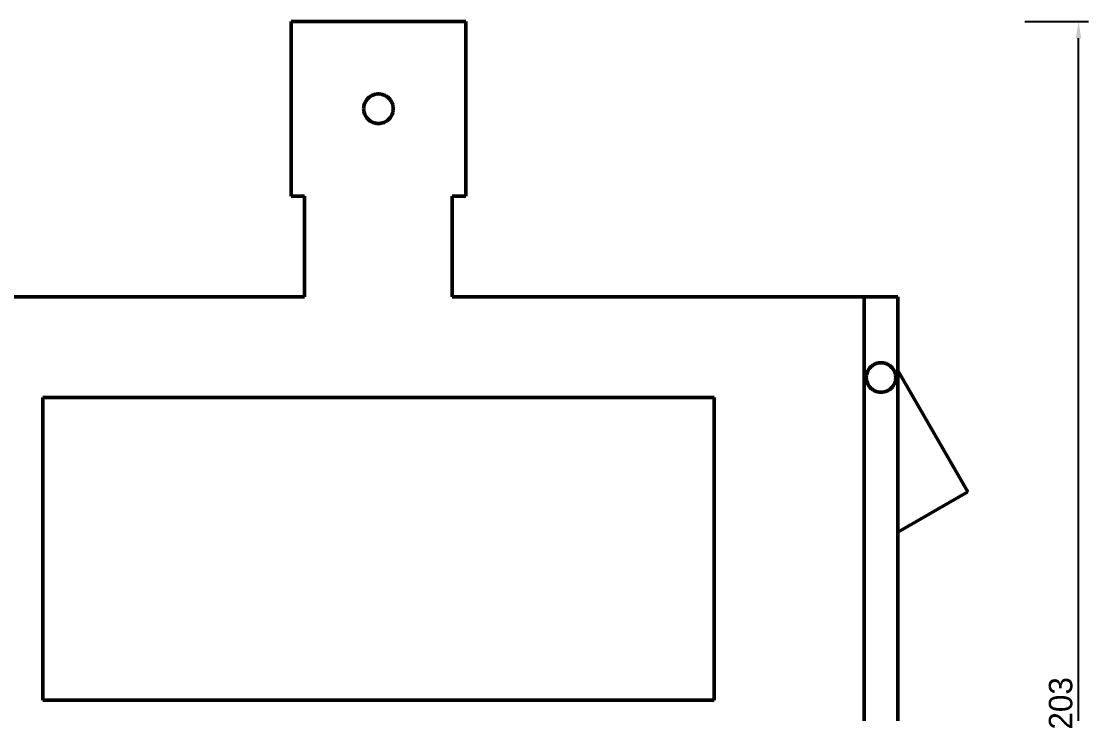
# Model space of a CAD drawing. Header units: millimetres. Extents: x 0 to 841, y 0 to 594.
# Drawn here: x 147.2 to 306.2, y 205.1 to 308.1 of the extents above; entities that cross this region are included whole.
import ezdxf

# ---------------------------------------------------------------- set-up
doc = ezdxf.new("R2010")
doc.units = ezdxf.units.MM
doc.linetypes.add('DASHED', pattern=[1.524, 1.27, -0.254])
for name, color, linetype, lineweight in [('COTAS', 7, 'CONTINUOUS', 25), ('OCULTA', 8, 'DASHED', 25), ('VISIBLE', 7, 'CONTINUOUS', 50)]:
    doc.layers.add(name, color=color, linetype=linetype, lineweight=lineweight)
doc.dimstyles.new('F3D_1000', dxfattribs={"dimtxt": 3.5, "dimasz": 2.5, "dimexe": 1.5, "dimexo": 1, "dimgap": 0.9, "dimtad": 1, "dimdec": 1, "dimdsep": 46, "dimcen": 2.5, "dimazin": 3, "dimtfac": 1, "dimtmove": 0, "dimatfit": 3})

msp = doc.modelspace()

# ---------------------------------------------------------------- linework, layer by layer
at = {"layer": 'OCULTA'}
for p, q in [((187.38, 282.14), (187.38, 308.14)), ((187.38, 308.14), (187.38, 308.14)), ((187.38, 308.14), (213.38, 308.14)), ((213.38, 282.14), (213.38, 308.14)), ((213.38, 308.14), (213.38, 308.14)), ((199.68, 297.23), (199.81, 297.27)), ((199.81, 297.27), (199.95, 297.3)), ((199.95, 297.3), (200.1, 297.32)), ((200.1, 297.32), (200.24, 297.34)), ((200.24, 297.34), (200.38, 297.34)), ((200.38, 297.34), (200.53, 297.34)), ((200.53, 297.34), (200.67, 297.32)), ((200.67, 297.32), (200.81, 297.3)), ((200.81, 297.3), (200.95, 297.27)), ((200.95, 297.27), (201.09, 297.23)), ((198.22, 295.57), (198.26, 295.71)), ((198.26, 295.71), (198.3, 295.85)), ((198.3, 295.85), (198.35, 295.99)), ((198.35, 295.99), (198.41, 296.12)), ((198.41, 296.12), (198.48, 296.24)), ((198.48, 296.24), (198.55, 296.37)), ((198.55, 296.37), (198.64, 296.48)), ((198.64, 296.48), (198.73, 296.59)), ((198.73, 296.59), (198.83, 296.7)), ((198.83, 296.7), (198.93, 296.8)), ((198.93, 296.8), (199.04, 296.89)), ((199.04, 296.89), (199.16, 296.97)), ((199.16, 296.97), (199.28, 297.05)), ((199.28, 297.05), (199.41, 297.12)), ((199.41, 297.12), (199.54, 297.18)), ((199.54, 297.18), (199.68, 297.23)), ((201.09, 297.23), (201.22, 297.18)), ((201.22, 297.18), (201.36, 297.12)), ((201.36, 297.12), (201.48, 297.05)), ((201.48, 297.05), (201.6, 296.97)), ((201.6, 296.97), (201.72, 296.89)), ((201.72, 296.89), (201.83, 296.8)), ((201.83, 296.8), (201.94, 296.7)), ((201.94, 296.7), (202.04, 296.59)), ((202.13, 296.48), (202.04, 296.59)), ((202.13, 296.48), (202.21, 296.37)), ((202.29, 296.24), (202.21, 296.37)), ((202.36, 296.12), (202.29, 296.24)), ((202.42, 295.99), (202.36, 296.12)), ((202.42, 295.99), (202.47, 295.85)), ((202.51, 295.71), (202.47, 295.85)), ((202.54, 295.57), (202.51, 295.71)), ((198.18, 295.14), (198.19, 295.29)), ((198.19, 295), (198.18, 295.14)), ((198.19, 295.29), (198.2, 295.43)), ((198.2, 294.86), (198.19, 295)), ((198.2, 295.43), (198.22, 295.57)), ((198.22, 294.71), (198.2, 294.86)), ((198.26, 294.57), (198.22, 294.71)), ((198.26, 294.57), (198.3, 294.44)), ((198.3, 294.44), (198.35, 294.3)), ((198.41, 294.17), (198.35, 294.3)), ((198.48, 294.04), (198.41, 294.17)), ((202.29, 294.04), (202.36, 294.17)), ((202.36, 294.17), (202.42, 294.3)), ((202.42, 294.3), (202.47, 294.44)), ((202.47, 294.44), (202.51, 294.57)), ((202.51, 294.57), (202.54, 294.71)), ((202.56, 295.43), (202.54, 295.57)), ((202.54, 294.71), (202.56, 294.86)), ((202.58, 295.29), (202.56, 295.43)), ((202.56, 294.86), (202.58, 295)), ((202.58, 295.14), (202.58, 295.29)), ((202.58, 295), (202.58, 295.14)), ((198.48, 294.04), (198.55, 293.92)), ((198.64, 293.8), (198.55, 293.92)), ((198.73, 293.69), (198.64, 293.8)), ((198.73, 293.69), (198.83, 293.59)), ((198.83, 293.59), (198.93, 293.49)), ((199.04, 293.4), (198.93, 293.49)), ((199.04, 293.4), (199.16, 293.31)), ((199.16, 293.31), (199.28, 293.24)), ((199.28, 293.24), (199.41, 293.17)), ((199.41, 293.17), (199.54, 293.11)), ((199.54, 293.11), (199.68, 293.06)), ((199.68, 293.06), (199.81, 293.02)), ((199.81, 293.02), (199.95, 292.99)), ((199.95, 292.99), (200.1, 292.96)), ((200.1, 292.96), (200.24, 292.95)), ((200.24, 292.95), (200.38, 292.94)), ((200.38, 292.94), (200.53, 292.95)), ((200.53, 292.95), (200.67, 292.96)), ((200.67, 292.96), (200.81, 292.99)), ((200.81, 292.99), (200.95, 293.02)), ((200.95, 293.02), (201.09, 293.06)), ((201.09, 293.06), (201.22, 293.11)), ((201.22, 293.11), (201.36, 293.17)), ((201.36, 293.17), (201.48, 293.24)), ((201.48, 293.24), (201.6, 293.31)), ((201.6, 293.31), (201.72, 293.4)), ((201.72, 293.4), (201.83, 293.49)), ((201.83, 293.49), (201.94, 293.59)), ((201.94, 293.59), (202.04, 293.69)), ((202.04, 293.69), (202.13, 293.8)), ((202.13, 293.8), (202.21, 293.92)), ((202.21, 293.92), (202.29, 294.04)), ((187.38, 282.14), (189.38, 282.14)), ((187.38, 282.14), (187.38, 282.14)), ((189.38, 267.14), (189.38, 282.14)), ((189.38, 282.14), (189.38, 282.14)), ((211.38, 267.14), (211.38, 282.14)), ((211.38, 282.14), (213.38, 282.14)), ((211.38, 282.14), (211.38, 282.14)), ((213.38, 282.14), (213.38, 282.14)), ((128.03, 267.14), (189.38, 267.14)), ((189.38, 267.14), (189.38, 267.14)), ((211.38, 267.14), (211.38, 267.14)), ((211.38, 267.14), (272.73, 267.14)), ((272.73, 267.14), (277.73, 267.14)), ((272.73, 267.14), (272.73, 267.14)), ((277.73, 256.17), (277.73, 267.14)), ((277.73, 267.14), (277.73, 267.14)), ((273.15, 255.85), (273.2, 255.99)), ((273.2, 255.99), (273.26, 256.12)), ((273.26, 256.12), (273.33, 256.24)), ((273.33, 256.24), (273.4, 256.37)), ((273.4, 256.37), (273.49, 256.48)), ((273.49, 256.48), (273.58, 256.59)), ((273.58, 256.59), (273.68, 256.7)), ((273.68, 256.7), (273.78, 256.8)), ((273.78, 256.8), (273.89, 256.89)), ((273.89, 256.89), (274.01, 256.97)), ((274.01, 256.97), (274.13, 257.05)), ((274.13, 257.05), (274.26, 257.12)), ((274.26, 257.12), (274.39, 257.18)), ((274.39, 257.18), (274.53, 257.23)), ((274.53, 257.23), (274.66, 257.27)), ((274.66, 257.27), (274.8, 257.3)), ((274.8, 257.3), (274.95, 257.32)), ((274.95, 257.32), (275.09, 257.34)), ((275.09, 257.34), (275.23, 257.34)), ((275.23, 257.34), (275.38, 257.34)), ((275.38, 257.34), (275.52, 257.32)), ((275.52, 257.32), (275.66, 257.3)), ((275.66, 257.3), (275.8, 257.27)), ((275.8, 257.27), (275.94, 257.23)), ((275.94, 257.23), (276.07, 257.18)), ((276.07, 257.18), (276.21, 257.12)), ((276.21, 257.12), (276.33, 257.05)), ((276.45, 256.97), (276.33, 257.05)), ((276.45, 256.97), (276.57, 256.89)), ((276.68, 256.8), (276.57, 256.89)), ((276.68, 256.8), (276.79, 256.7)), ((276.89, 256.59), (276.79, 256.7)), ((276.89, 256.59), (276.98, 256.48)), ((277.06, 256.37), (276.98, 256.48)), ((277.14, 256.24), (277.06, 256.37)), ((277.14, 256.24), (277.21, 256.12)), ((277.27, 255.99), (277.21, 256.12)), ((277.27, 255.99), (277.32, 255.85)), ((277.73, 256.17), (277.73, 256.17)), ((277.73, 256.17), (288.15, 238.12)), ((273.03, 255.14), (273.04, 255.29)), ((273.04, 255), (273.03, 255.14)), ((273.04, 255.29), (273.05, 255.43)), ((273.04, 255), (273.05, 254.86)), ((273.05, 255.43), (273.07, 255.57)), ((273.07, 254.71), (273.05, 254.86)), ((273.07, 255.57), (273.11, 255.71)), ((273.11, 254.57), (273.07, 254.71)), ((273.11, 255.71), (273.15, 255.85)), ((273.15, 254.44), (273.11, 254.57)), ((273.2, 254.3), (273.15, 254.44)), ((277.27, 254.3), (277.32, 254.44)), ((277.36, 255.71), (277.32, 255.85)), ((277.32, 254.44), (277.36, 254.57)), ((277.39, 255.57), (277.36, 255.71)), ((277.36, 254.57), (277.39, 254.71)), ((277.41, 255.43), (277.39, 255.57)), ((277.39, 254.71), (277.41, 254.86)), ((277.43, 255.29), (277.41, 255.43)), ((277.41, 254.86), (277.43, 255)), ((277.43, 255.14), (277.43, 255.29)), ((277.43, 255), (277.43, 255.14)), ((273.26, 254.17), (273.2, 254.3)), ((273.26, 254.17), (273.33, 254.04)), ((273.4, 253.92), (273.33, 254.04)), ((273.49, 253.8), (273.4, 253.92)), ((273.49, 253.8), (273.58, 253.69)), ((273.68, 253.59), (273.58, 253.69)), ((273.68, 253.59), (273.78, 253.49)), ((273.89, 253.4), (273.78, 253.49)), ((273.89, 253.4), (274.01, 253.31)), ((274.01, 253.31), (274.13, 253.24)), ((274.13, 253.24), (274.26, 253.17)), ((274.26, 253.17), (274.39, 253.11)), ((274.39, 253.11), (274.53, 253.06)), ((274.66, 253.02), (274.53, 253.06)), ((274.66, 253.02), (274.8, 252.99)), ((274.8, 252.99), (274.95, 252.96)), ((274.95, 252.96), (275.09, 252.95)), ((275.09, 252.95), (275.23, 252.94)), ((275.23, 252.94), (275.38, 252.95)), ((275.38, 252.95), (275.52, 252.96)), ((275.52, 252.96), (275.66, 252.99)), ((275.66, 252.99), (275.8, 253.02)), ((275.8, 253.02), (275.94, 253.06)), ((275.94, 253.06), (276.07, 253.11)), ((276.07, 253.11), (276.21, 253.17)), ((276.21, 253.17), (276.33, 253.24)), ((276.33, 253.24), (276.45, 253.31)), ((276.45, 253.31), (276.57, 253.4)), ((276.57, 253.4), (276.68, 253.49)), ((276.68, 253.49), (276.79, 253.59)), ((276.79, 253.59), (276.89, 253.69)), ((276.89, 253.69), (276.98, 253.8)), ((276.98, 253.8), (277.06, 253.92)), ((277.06, 253.92), (277.14, 254.04)), ((277.14, 254.04), (277.21, 254.17)), ((277.21, 254.17), (277.27, 254.3)), ((150.38, 245.14), (150.38, 252.14)), ((150.38, 252.14), (150.38, 252.14)), ((150.38, 252.14), (200.38, 252.14)), ((200.38, 252.14), (250.38, 252.14)), ((250.38, 214.14), (250.38, 252.14)), ((250.38, 252.14), (250.38, 252.14)), ((150.38, 207.14), (150.38, 245.14)), ((277.73, 232.1), (288.15, 238.12)), ((288.15, 238.12), (288.15, 238.12)), ((277.73, 168.19), (277.73, 232.1)), ((277.73, 232.1), (277.73, 232.1)), ((250.38, 207.14), (250.38, 214.14)), ((150.38, 207.14), (150.38, 207.14)), ((150.38, 207.14), (200.38, 207.14)), ((200.38, 207.14), (250.38, 207.14)), ((250.38, 207.14), (250.38, 207.14))]:
    msp.add_line(p, q, dxfattribs=at)
at = {"layer": 'VISIBLE'}
for p, q in [((187.38, 282.14), (187.38, 308.14)), ((187.38, 308.14), (213.38, 308.14)), ((187.38, 282.14), (187.38, 308.14)), ((187.38, 308.14), (187.38, 308.14)), ((187.38, 308.14), (187.38, 308.14)), ((187.38, 308.14), (213.38, 308.14)), ((213.38, 282.14), (213.38, 308.14)), ((213.38, 308.14), (213.38, 308.14)), ((213.38, 308.14), (213.38, 308.14)), ((213.38, 308.14), (213.38, 282.14)), ((199.68, 297.23), (199.81, 297.27)), ((199.81, 297.27), (199.68, 297.23)), ((199.81, 297.27), (199.95, 297.3)), ((199.95, 297.3), (199.81, 297.27)), ((199.81, 297.27), (199.81, 297.27)), ((199.95, 297.3), (200.1, 297.32)), ((200.1, 297.32), (199.95, 297.3)), ((199.95, 297.3), (199.95, 297.3)), ((200.1, 297.32), (200.24, 297.34)), ((200.24, 297.34), (200.1, 297.32)), ((200.1, 297.32), (200.1, 297.32)), ((200.24, 297.34), (200.38, 297.34)), ((200.38, 297.34), (200.24, 297.34)), ((200.24, 297.34), (200.24, 297.34)), ((200.38, 297.34), (200.53, 297.34)), ((200.53, 297.34), (200.38, 297.34)), ((200.38, 297.34), (200.38, 297.34)), ((200.53, 297.34), (200.67, 297.32)), ((200.67, 297.32), (200.53, 297.34)), ((200.53, 297.34), (200.53, 297.34)), ((200.67, 297.32), (200.81, 297.3)), ((200.81, 297.3), (200.67, 297.32)), ((200.67, 297.32), (200.67, 297.32)), ((200.81, 297.3), (200.95, 297.27)), ((200.95, 297.27), (200.81, 297.3)), ((200.81, 297.3), (200.81, 297.3)), ((200.95, 297.27), (201.09, 297.23)), ((201.09, 297.23), (200.95, 297.27)), ((200.95, 297.27), (200.95, 297.27)), ((198.22, 295.57), (198.26, 295.71)), ((198.26, 295.71), (198.22, 295.57)), ((198.26, 295.71), (198.3, 295.85)), ((198.3, 295.85), (198.26, 295.71)), ((198.26, 295.71), (198.26, 295.71)), ((198.3, 295.85), (198.35, 295.99)), ((198.35, 295.99), (198.3, 295.85)), ((198.3, 295.85), (198.3, 295.85)), ((198.35, 295.99), (198.41, 296.12)), ((198.41, 296.12), (198.35, 295.99)), ((198.35, 295.99), (198.35, 295.99)), ((198.41, 296.12), (198.48, 296.24)), ((198.48, 296.24), (198.41, 296.12)), ((198.41, 296.12), (198.41, 296.12)), ((198.48, 296.24), (198.55, 296.37)), ((198.55, 296.37), (198.48, 296.24)), ((198.48, 296.24), (198.48, 296.24)), ((198.55, 296.37), (198.64, 296.48)), ((198.64, 296.48), (198.55, 296.37)), ((198.55, 296.37), (198.55, 296.37)), ((198.64, 296.48), (198.73, 296.59)), ((198.73, 296.59), (198.64, 296.48)), ((198.64, 296.48), (198.64, 296.48)), ((198.73, 296.59), (198.83, 296.7)), ((198.83, 296.7), (198.73, 296.59)), ((198.73, 296.59), (198.73, 296.59)), ((198.83, 296.7), (198.93, 296.8)), ((198.93, 296.8), (198.83, 296.7)), ((198.83, 296.7), (198.83, 296.7)), ((198.93, 296.8), (199.04, 296.89)), ((199.04, 296.89), (198.93, 296.8)), ((198.93, 296.8), (198.93, 296.8)), ((199.04, 296.89), (199.16, 296.97)), ((199.16, 296.97), (199.04, 296.89)), ((199.04, 296.89), (199.04, 296.89)), ((199.16, 296.97), (199.28, 297.05)), ((199.28, 297.05), (199.16, 296.97)), ((199.16, 296.97), (199.16, 296.97)), ((199.28, 297.05), (199.41, 297.12)), ((199.41, 297.12), (199.28, 297.05)), ((199.28, 297.05), (199.28, 297.05)), ((199.41, 297.12), (199.54, 297.18)), ((199.54, 297.18), (199.41, 297.12)), ((199.41, 297.12), (199.41, 297.12)), ((199.54, 297.18), (199.68, 297.23)), ((199.68, 297.23), (199.54, 297.18)), ((199.54, 297.18), (199.54, 297.18)), ((199.68, 297.23), (199.68, 297.23)), ((201.09, 297.23), (201.22, 297.18)), ((201.22, 297.18), (201.09, 297.23)), ((201.09, 297.23), (201.09, 297.23)), ((201.22, 297.18), (201.36, 297.12)), ((201.36, 297.12), (201.22, 297.18)), ((201.22, 297.18), (201.22, 297.18)), ((201.36, 297.12), (201.48, 297.05)), ((201.48, 297.05), (201.36, 297.12)), ((201.36, 297.12), (201.36, 297.12)), ((201.48, 297.05), (201.6, 296.97)), ((201.6, 296.97), (201.48, 297.05)), ((201.48, 297.05), (201.48, 297.05)), ((201.6, 296.97), (201.72, 296.89)), ((201.72, 296.89), (201.6, 296.97)), ((201.6, 296.97), (201.6, 296.97)), ((201.72, 296.89), (201.83, 296.8)), ((201.83, 296.8), (201.72, 296.89)), ((201.72, 296.89), (201.72, 296.89)), ((201.83, 296.8), (201.94, 296.7)), ((201.94, 296.7), (201.83, 296.8)), ((201.83, 296.8), (201.83, 296.8)), ((201.94, 296.7), (202.04, 296.59)), ((202.04, 296.59), (201.94, 296.7)), ((201.94, 296.7), (201.94, 296.7)), ((202.13, 296.48), (202.04, 296.59)), ((202.13, 296.48), (202.04, 296.59)), ((202.04, 296.59), (202.04, 296.59)), ((202.13, 296.48), (202.21, 296.37)), ((202.21, 296.37), (202.13, 296.48)), ((202.13, 296.48), (202.13, 296.48)), ((202.29, 296.24), (202.21, 296.37)), ((202.29, 296.24), (202.21, 296.37)), ((202.21, 296.37), (202.21, 296.37)), ((202.36, 296.12), (202.29, 296.24)), ((202.36, 296.12), (202.29, 296.24)), ((202.29, 296.24), (202.29, 296.24)), ((202.42, 295.99), (202.36, 296.12)), ((202.42, 295.99), (202.36, 296.12)), ((202.36, 296.12), (202.36, 296.12)), ((202.42, 295.99), (202.47, 295.85)), ((202.47, 295.85), (202.42, 295.99)), ((202.42, 295.99), (202.42, 295.99)), ((202.51, 295.71), (202.47, 295.85)), ((202.51, 295.71), (202.47, 295.85)), ((202.47, 295.85), (202.47, 295.85)), ((202.54, 295.57), (202.51, 295.71)), ((202.54, 295.57), (202.51, 295.71)), ((202.51, 295.71), (202.51, 295.71)), ((198.18, 295.14), (198.19, 295.29)), ((198.19, 295.29), (198.18, 295.14)), ((198.19, 295), (198.18, 295.14)), ((198.18, 295.14), (198.18, 295.14)), ((198.18, 295.14), (198.19, 295)), ((198.19, 295.29), (198.2, 295.43)), ((198.2, 295.43), (198.19, 295.29)), ((198.19, 295.29), (198.19, 295.29)), ((198.2, 294.86), (198.19, 295)), ((198.19, 295), (198.19, 295)), ((198.19, 295), (198.2, 294.86)), ((198.2, 295.43), (198.22, 295.57)), ((198.22, 295.57), (198.2, 295.43)), ((198.2, 295.43), (198.2, 295.43)), ((198.22, 294.71), (198.2, 294.86)), ((198.2, 294.86), (198.2, 294.86)), ((198.2, 294.86), (198.22, 294.71)), ((198.22, 295.57), (198.22, 295.57)), ((198.26, 294.57), (198.22, 294.71)), ((198.22, 294.71), (198.22, 294.71)), ((198.22, 294.71), (198.26, 294.57)), ((198.26, 294.57), (198.3, 294.44)), ((198.26, 294.57), (198.26, 294.57)), ((198.26, 294.57), (198.3, 294.44)), ((198.3, 294.44), (198.35, 294.3)), ((198.3, 294.44), (198.3, 294.44)), ((198.3, 294.44), (198.35, 294.3)), ((198.41, 294.17), (198.35, 294.3)), ((198.35, 294.3), (198.35, 294.3)), ((198.35, 294.3), (198.41, 294.17)), ((198.48, 294.04), (198.41, 294.17)), ((198.41, 294.17), (198.41, 294.17)), ((198.41, 294.17), (198.48, 294.04)), ((202.29, 294.04), (202.36, 294.17)), ((202.29, 294.04), (202.36, 294.17)), ((202.36, 294.17), (202.42, 294.3)), ((202.36, 294.17), (202.42, 294.3)), ((202.36, 294.17), (202.36, 294.17)), ((202.42, 294.3), (202.47, 294.44)), ((202.42, 294.3), (202.47, 294.44)), ((202.42, 294.3), (202.42, 294.3)), ((202.47, 294.44), (202.51, 294.57)), ((202.47, 294.44), (202.51, 294.57)), ((202.47, 294.44), (202.47, 294.44)), ((202.51, 294.57), (202.54, 294.71)), ((202.51, 294.57), (202.54, 294.71)), ((202.51, 294.57), (202.51, 294.57)), ((202.56, 295.43), (202.54, 295.57)), ((202.56, 295.43), (202.54, 295.57)), ((202.54, 295.57), (202.54, 295.57)), ((202.54, 294.71), (202.56, 294.86)), ((202.54, 294.71), (202.56, 294.86)), ((202.54, 294.71), (202.54, 294.71)), ((202.58, 295.29), (202.56, 295.43)), ((202.58, 295.29), (202.56, 295.43)), ((202.56, 295.43), (202.56, 295.43)), ((202.56, 294.86), (202.58, 295)), ((202.56, 294.86), (202.58, 295)), ((202.56, 294.86), (202.56, 294.86)), ((202.58, 295.14), (202.58, 295.29)), ((202.58, 295.14), (202.58, 295.29)), ((202.58, 295.29), (202.58, 295.29)), ((202.58, 295), (202.58, 295.14)), ((202.58, 295), (202.58, 295.14)), ((202.58, 295.14), (202.58, 295.14)), ((202.58, 295), (202.58, 295)), ((198.48, 294.04), (198.55, 293.92)), ((198.48, 294.04), (198.48, 294.04)), ((198.48, 294.04), (198.55, 293.92)), ((198.64, 293.8), (198.55, 293.92)), ((198.55, 293.92), (198.55, 293.92)), ((198.55, 293.92), (198.64, 293.8)), ((198.73, 293.69), (198.64, 293.8)), ((198.64, 293.8), (198.64, 293.8)), ((198.64, 293.8), (198.73, 293.69)), ((198.73, 293.69), (198.83, 293.59)), ((198.73, 293.69), (198.73, 293.69)), ((198.73, 293.69), (198.83, 293.59)), ((198.83, 293.59), (198.93, 293.49)), ((198.83, 293.59), (198.83, 293.59)), ((198.83, 293.59), (198.93, 293.49)), ((199.04, 293.4), (198.93, 293.49)), ((198.93, 293.49), (198.93, 293.49)), ((198.93, 293.49), (199.04, 293.4)), ((199.04, 293.4), (199.16, 293.31)), ((199.04, 293.4), (199.04, 293.4)), ((199.04, 293.4), (199.16, 293.31)), ((199.16, 293.31), (199.28, 293.24)), ((199.16, 293.31), (199.16, 293.31)), ((199.16, 293.31), (199.28, 293.24)), ((199.28, 293.24), (199.41, 293.17)), ((199.28, 293.24), (199.28, 293.24)), ((199.28, 293.24), (199.41, 293.17)), ((199.41, 293.17), (199.54, 293.11)), ((199.41, 293.17), (199.41, 293.17)), ((199.41, 293.17), (199.54, 293.11)), ((199.54, 293.11), (199.68, 293.06)), ((199.54, 293.11), (199.54, 293.11)), ((199.54, 293.11), (199.68, 293.06)), ((199.68, 293.06), (199.81, 293.02)), ((199.68, 293.06), (199.68, 293.06)), ((199.68, 293.06), (199.81, 293.02)), ((199.81, 293.02), (199.95, 292.99)), ((199.81, 293.02), (199.81, 293.02)), ((199.81, 293.02), (199.95, 292.99)), ((199.95, 292.99), (200.1, 292.96)), ((199.95, 292.99), (199.95, 292.99)), ((199.95, 292.99), (200.1, 292.96)), ((200.1, 292.96), (200.24, 292.95)), ((200.1, 292.96), (200.1, 292.96)), ((200.1, 292.96), (200.24, 292.95)), ((200.24, 292.95), (200.38, 292.94)), ((200.24, 292.95), (200.24, 292.95)), ((200.24, 292.95), (200.38, 292.94)), ((200.38, 292.94), (200.53, 292.95)), ((200.38, 292.94), (200.53, 292.95)), ((200.38, 292.94), (200.38, 292.94)), ((200.53, 292.95), (200.67, 292.96)), ((200.53, 292.95), (200.67, 292.96)), ((200.53, 292.95), (200.53, 292.95)), ((200.67, 292.96), (200.81, 292.99)), ((200.67, 292.96), (200.81, 292.99)), ((200.67, 292.96), (200.67, 292.96)), ((200.81, 292.99), (200.95, 293.02)), ((200.81, 292.99), (200.95, 293.02)), ((200.81, 292.99), (200.81, 292.99)), ((200.95, 293.02), (201.09, 293.06)), ((200.95, 293.02), (201.09, 293.06)), ((200.95, 293.02), (200.95, 293.02)), ((201.09, 293.06), (201.22, 293.11)), ((201.09, 293.06), (201.22, 293.11)), ((201.09, 293.06), (201.09, 293.06)), ((201.22, 293.11), (201.36, 293.17)), ((201.22, 293.11), (201.36, 293.17)), ((201.22, 293.11), (201.22, 293.11)), ((201.36, 293.17), (201.48, 293.24)), ((201.36, 293.17), (201.48, 293.24)), ((201.36, 293.17), (201.36, 293.17)), ((201.48, 293.24), (201.6, 293.31)), ((201.48, 293.24), (201.6, 293.31)), ((201.48, 293.24), (201.48, 293.24)), ((201.6, 293.31), (201.72, 293.4)), ((201.6, 293.31), (201.72, 293.4)), ((201.6, 293.31), (201.6, 293.31)), ((201.72, 293.4), (201.83, 293.49)), ((201.72, 293.4), (201.83, 293.49)), ((201.72, 293.4), (201.72, 293.4)), ((201.83, 293.49), (201.94, 293.59)), ((201.83, 293.49), (201.94, 293.59)), ((201.83, 293.49), (201.83, 293.49)), ((201.94, 293.59), (202.04, 293.69)), ((201.94, 293.59), (202.04, 293.69)), ((201.94, 293.59), (201.94, 293.59)), ((202.04, 293.69), (202.13, 293.8)), ((202.04, 293.69), (202.13, 293.8)), ((202.04, 293.69), (202.04, 293.69)), ((202.13, 293.8), (202.21, 293.92)), ((202.13, 293.8), (202.21, 293.92)), ((202.13, 293.8), (202.13, 293.8)), ((202.21, 293.92), (202.29, 294.04)), ((202.21, 293.92), (202.29, 294.04)), ((202.21, 293.92), (202.21, 293.92)), ((202.29, 294.04), (202.29, 294.04)), ((187.38, 282.14), (189.38, 282.14)), ((189.38, 282.14), (187.38, 282.14)), ((187.38, 282.14), (187.38, 282.14)), ((187.38, 282.14), (187.38, 282.14)), ((189.38, 267.14), (189.38, 282.14)), ((189.38, 267.14), (189.38, 282.14)), ((189.38, 282.14), (189.38, 282.14)), ((189.38, 282.14), (189.38, 282.14)), ((189.38, 282.14), (189.38, 282.14)), ((189.38, 282.14), (189.38, 282.14)), ((189.38, 282.14), (189.38, 282.14)), ((189.38, 282.14), (189.38, 282.14)), ((189.38, 282.14), (189.38, 282.14)), ((189.38, 282.14), (189.38, 282.14)), ((189.38, 282.14), (189.38, 282.14)), ((189.38, 282.14), (189.38, 282.14)), ((189.38, 282.14), (189.38, 282.14)), ((189.38, 282.14), (189.38, 282.14)), ((189.38, 282.14), (189.38, 282.14)), ((189.38, 282.14), (189.38, 282.14)), ((189.38, 282.14), (189.38, 282.14)), ((189.38, 282.14), (189.38, 282.14)), ((211.38, 267.14), (211.38, 282.14)), ((211.38, 282.14), (213.38, 282.14)), ((213.38, 282.14), (211.38, 282.14)), ((211.38, 282.14), (211.38, 282.14)), ((211.38, 282.14), (211.38, 282.14)), ((211.38, 282.14), (211.38, 282.14)), ((211.38, 282.14), (211.38, 282.14)), ((211.38, 282.14), (211.38, 282.14)), ((211.38, 282.14), (211.38, 282.14)), ((211.38, 282.14), (211.38, 282.14)), ((211.38, 282.14), (211.38, 282.14)), ((211.38, 282.14), (211.38, 282.14)), ((211.38, 282.14), (211.38, 282.14)), ((211.38, 282.14), (211.38, 282.14)), ((211.38, 282.14), (211.38, 282.14)), ((211.38, 282.14), (211.38, 282.14)), ((211.38, 282.14), (211.38, 282.14)), ((211.38, 282.14), (211.38, 282.14)), ((211.38, 282.14), (211.38, 282.14)), ((211.38, 282.14), (211.38, 267.14)), ((213.38, 282.14), (213.38, 282.14)), ((213.38, 282.14), (213.38, 282.14)), ((123.03, 267.14), (189.38, 267.14)), ((128.03, 267.14), (189.38, 267.14)), ((189.38, 267.14), (189.38, 267.14)), ((189.38, 267.14), (189.38, 267.14)), ((189.38, 267.14), (189.38, 267.14)), ((189.38, 267.14), (189.38, 267.14)), ((189.38, 267.14), (189.38, 267.14)), ((189.38, 267.14), (189.38, 267.14)), ((189.38, 267.14), (189.38, 267.14)), ((189.38, 267.14), (189.38, 267.14)), ((189.38, 267.14), (189.38, 267.14)), ((189.38, 267.14), (189.38, 267.14)), ((189.38, 267.14), (189.38, 267.14)), ((189.38, 267.14), (189.38, 267.14)), ((189.38, 267.14), (189.38, 267.14)), ((189.38, 267.14), (189.38, 267.14)), ((189.38, 267.14), (189.38, 267.14)), ((189.38, 267.14), (189.38, 267.14)), ((211.38, 267.14), (272.73, 267.14)), ((211.38, 267.14), (211.38, 267.14)), ((211.38, 267.14), (211.38, 267.14)), ((211.38, 267.14), (211.38, 267.14)), ((211.38, 267.14), (211.38, 267.14)), ((211.38, 267.14), (211.38, 267.14)), ((211.38, 267.14), (211.38, 267.14)), ((211.38, 267.14), (211.38, 267.14)), ((211.38, 267.14), (211.38, 267.14)), ((211.38, 267.14), (211.38, 267.14)), ((211.38, 267.14), (211.38, 267.14)), ((211.38, 267.14), (211.38, 267.14)), ((211.38, 267.14), (211.38, 267.14)), ((211.38, 267.14), (211.38, 267.14)), ((211.38, 267.14), (211.38, 267.14)), ((211.38, 267.14), (211.38, 267.14)), ((211.38, 267.14), (211.38, 267.14)), ((211.38, 267.14), (277.73, 267.14)), ((272.73, 254.62), (272.73, 267.14)), ((272.73, 133.14), (272.73, 267.14)), ((272.73, 267.14), (277.73, 267.14)), ((277.73, 133.14), (277.73, 267.14)), ((277.73, 267.14), (277.73, 267.14)), ((277.73, 267.14), (277.73, 267.14)), ((277.73, 267.14), (277.73, 256.17)), ((273.15, 255.85), (273.2, 255.99)), ((273.2, 255.99), (273.15, 255.85)), ((273.2, 255.99), (273.26, 256.12)), ((273.26, 256.12), (273.2, 255.99)), ((273.2, 255.99), (273.2, 255.99)), ((273.26, 256.12), (273.33, 256.24)), ((273.33, 256.24), (273.26, 256.12)), ((273.26, 256.12), (273.26, 256.12)), ((273.33, 256.24), (273.4, 256.37)), ((273.4, 256.37), (273.33, 256.24)), ((273.33, 256.24), (273.33, 256.24)), ((273.4, 256.37), (273.49, 256.48)), ((273.49, 256.48), (273.4, 256.37)), ((273.4, 256.37), (273.4, 256.37)), ((273.49, 256.48), (273.58, 256.59)), ((273.58, 256.59), (273.49, 256.48)), ((273.49, 256.48), (273.49, 256.48)), ((273.58, 256.59), (273.68, 256.7)), ((273.68, 256.7), (273.58, 256.59)), ((273.58, 256.59), (273.58, 256.59)), ((273.68, 256.7), (273.78, 256.8)), ((273.78, 256.8), (273.68, 256.7)), ((273.68, 256.7), (273.68, 256.7)), ((273.78, 256.8), (273.89, 256.89)), ((273.89, 256.89), (273.78, 256.8)), ((273.78, 256.8), (273.78, 256.8)), ((273.89, 256.89), (274.01, 256.97)), ((274.01, 256.97), (273.89, 256.89)), ((273.89, 256.89), (273.89, 256.89)), ((274.01, 256.97), (274.13, 257.05)), ((274.13, 257.05), (274.01, 256.97)), ((274.01, 256.97), (274.01, 256.97)), ((274.13, 257.05), (274.26, 257.12)), ((274.26, 257.12), (274.13, 257.05)), ((274.13, 257.05), (274.13, 257.05)), ((274.26, 257.12), (274.39, 257.18)), ((274.39, 257.18), (274.26, 257.12)), ((274.26, 257.12), (274.26, 257.12)), ((274.39, 257.18), (274.53, 257.23)), ((274.53, 257.23), (274.39, 257.18)), ((274.39, 257.18), (274.39, 257.18)), ((274.53, 257.23), (274.66, 257.27)), ((274.66, 257.27), (274.53, 257.23)), ((274.53, 257.23), (274.53, 257.23)), ((274.66, 257.27), (274.8, 257.3)), ((274.8, 257.3), (274.66, 257.27)), ((274.66, 257.27), (274.66, 257.27)), ((274.8, 257.3), (274.95, 257.32)), ((274.95, 257.32), (274.8, 257.3)), ((274.8, 257.3), (274.8, 257.3)), ((274.95, 257.32), (275.09, 257.34)), ((275.09, 257.34), (274.95, 257.32)), ((274.95, 257.32), (274.95, 257.32)), ((275.09, 257.34), (275.23, 257.34)), ((275.23, 257.34), (275.09, 257.34)), ((275.09, 257.34), (275.09, 257.34)), ((275.23, 257.34), (275.38, 257.34)), ((275.38, 257.34), (275.23, 257.34)), ((275.23, 257.34), (275.23, 257.34)), ((275.38, 257.34), (275.52, 257.32)), ((275.52, 257.32), (275.38, 257.34)), ((275.38, 257.34), (275.38, 257.34)), ((275.52, 257.32), (275.66, 257.3)), ((275.66, 257.3), (275.52, 257.32)), ((275.52, 257.32), (275.52, 257.32)), ((275.66, 257.3), (275.8, 257.27)), ((275.8, 257.27), (275.66, 257.3)), ((275.66, 257.3), (275.66, 257.3)), ((275.8, 257.27), (275.94, 257.23)), ((275.94, 257.23), (275.8, 257.27)), ((275.8, 257.27), (275.8, 257.27)), ((275.94, 257.23), (276.07, 257.18)), ((276.07, 257.18), (275.94, 257.23)), ((275.94, 257.23), (275.94, 257.23)), ((276.07, 257.18), (276.21, 257.12)), ((276.21, 257.12), (276.07, 257.18)), ((276.07, 257.18), (276.07, 257.18)), ((276.21, 257.12), (276.33, 257.05)), ((276.33, 257.05), (276.21, 257.12)), ((276.21, 257.12), (276.21, 257.12)), ((276.45, 256.97), (276.33, 257.05)), ((276.45, 256.97), (276.33, 257.05)), ((276.33, 257.05), (276.33, 257.05)), ((276.45, 256.97), (276.57, 256.89)), ((276.57, 256.89), (276.45, 256.97)), ((276.45, 256.97), (276.45, 256.97)), ((276.68, 256.8), (276.57, 256.89)), ((276.68, 256.8), (276.57, 256.89)), ((276.57, 256.89), (276.57, 256.89)), ((276.68, 256.8), (276.79, 256.7)), ((276.79, 256.7), (276.68, 256.8)), ((276.68, 256.8), (276.68, 256.8)), ((276.89, 256.59), (276.79, 256.7)), ((276.89, 256.59), (276.79, 256.7)), ((276.79, 256.7), (276.79, 256.7)), ((276.89, 256.59), (276.98, 256.48)), ((276.98, 256.48), (276.89, 256.59)), ((276.89, 256.59), (276.89, 256.59)), ((277.06, 256.37), (276.98, 256.48)), ((277.06, 256.37), (276.98, 256.48)), ((276.98, 256.48), (276.98, 256.48)), ((277.14, 256.24), (277.06, 256.37)), ((277.14, 256.24), (277.06, 256.37)), ((277.06, 256.37), (277.06, 256.37)), ((277.14, 256.24), (277.21, 256.12)), ((277.21, 256.12), (277.14, 256.24)), ((277.14, 256.24), (277.14, 256.24)), ((277.27, 255.99), (277.21, 256.12)), ((277.27, 255.99), (277.21, 256.12)), ((277.21, 256.12), (277.21, 256.12)), ((277.27, 255.99), (277.32, 255.85)), ((277.32, 255.85), (277.27, 255.99)), ((277.27, 255.99), (277.27, 255.99)), ((277.73, 232.1), (277.73, 256.17)), ((277.73, 256.17), (288.15, 238.12)), ((277.73, 256.17), (277.73, 256.17)), ((277.73, 256.17), (277.73, 256.17)), ((277.73, 256.17), (277.73, 256.17)), ((277.73, 256.17), (277.73, 256.17)), ((277.73, 256.17), (277.73, 256.17)), ((277.73, 256.17), (288.15, 238.12)), ((272.73, 133.14), (272.73, 254.62)), ((273.03, 255.14), (273.04, 255.29)), ((273.04, 255.29), (273.03, 255.14)), ((273.04, 255), (273.03, 255.14)), ((273.03, 255.14), (273.03, 255.14)), ((273.03, 255.14), (273.04, 255)), ((273.04, 255.29), (273.05, 255.43)), ((273.05, 255.43), (273.04, 255.29)), ((273.04, 255.29), (273.04, 255.29)), ((273.04, 255), (273.05, 254.86)), ((273.04, 255), (273.04, 255)), ((273.04, 255), (273.05, 254.86)), ((273.05, 255.43), (273.07, 255.57)), ((273.07, 255.57), (273.05, 255.43)), ((273.05, 255.43), (273.05, 255.43)), ((273.07, 254.71), (273.05, 254.86)), ((273.05, 254.86), (273.05, 254.86)), ((273.05, 254.86), (273.07, 254.71)), ((273.07, 255.57), (273.11, 255.71)), ((273.11, 255.71), (273.07, 255.57)), ((273.07, 255.57), (273.07, 255.57)), ((273.11, 254.57), (273.07, 254.71)), ((273.07, 254.71), (273.07, 254.71)), ((273.07, 254.71), (273.11, 254.57)), ((273.11, 255.71), (273.15, 255.85)), ((273.15, 255.85), (273.11, 255.71)), ((273.11, 255.71), (273.11, 255.71)), ((273.15, 254.44), (273.11, 254.57)), ((273.11, 254.57), (273.11, 254.57)), ((273.11, 254.57), (273.15, 254.44)), ((273.15, 255.85), (273.15, 255.85)), ((273.2, 254.3), (273.15, 254.44)), ((273.15, 254.44), (273.15, 254.44)), ((273.15, 254.44), (273.2, 254.3)), ((277.27, 254.3), (277.32, 254.44)), ((277.27, 254.3), (277.32, 254.44)), ((277.36, 255.71), (277.32, 255.85)), ((277.36, 255.71), (277.32, 255.85)), ((277.32, 255.85), (277.32, 255.85)), ((277.32, 254.44), (277.36, 254.57)), ((277.32, 254.44), (277.36, 254.57)), ((277.32, 254.44), (277.32, 254.44)), ((277.39, 255.57), (277.36, 255.71)), ((277.39, 255.57), (277.36, 255.71)), ((277.36, 255.71), (277.36, 255.71)), ((277.36, 254.57), (277.39, 254.71)), ((277.36, 254.57), (277.39, 254.71)), ((277.36, 254.57), (277.36, 254.57)), ((277.41, 255.43), (277.39, 255.57)), ((277.41, 255.43), (277.39, 255.57)), ((277.39, 255.57), (277.39, 255.57)), ((277.39, 254.71), (277.41, 254.86)), ((277.39, 254.71), (277.41, 254.86)), ((277.39, 254.71), (277.39, 254.71)), ((277.43, 255.29), (277.41, 255.43)), ((277.43, 255.29), (277.41, 255.43)), ((277.41, 255.43), (277.41, 255.43)), ((277.41, 254.86), (277.43, 255)), ((277.41, 254.86), (277.43, 255)), ((277.41, 254.86), (277.41, 254.86)), ((277.43, 255.14), (277.43, 255.29)), ((277.43, 255.14), (277.43, 255.29)), ((277.43, 255.29), (277.43, 255.29)), ((277.43, 255), (277.43, 255.14)), ((277.43, 255), (277.43, 255.14)), ((277.43, 255.14), (277.43, 255.14)), ((277.43, 255), (277.43, 255)), ((273.26, 254.17), (273.2, 254.3)), ((273.2, 254.3), (273.2, 254.3)), ((273.2, 254.3), (273.26, 254.17)), ((273.26, 254.17), (273.33, 254.04)), ((273.26, 254.17), (273.26, 254.17)), ((273.26, 254.17), (273.33, 254.04)), ((273.4, 253.92), (273.33, 254.04)), ((273.33, 254.04), (273.33, 254.04)), ((273.33, 254.04), (273.4, 253.92)), ((273.49, 253.8), (273.4, 253.92)), ((273.4, 253.92), (273.4, 253.92)), ((273.4, 253.92), (273.49, 253.8)), ((273.49, 253.8), (273.58, 253.69)), ((273.49, 253.8), (273.49, 253.8)), ((273.49, 253.8), (273.58, 253.69)), ((273.68, 253.59), (273.58, 253.69)), ((273.58, 253.69), (273.58, 253.69)), ((273.58, 253.69), (273.68, 253.59)), ((273.68, 253.59), (273.78, 253.49)), ((273.68, 253.59), (273.68, 253.59)), ((273.68, 253.59), (273.78, 253.49)), ((273.89, 253.4), (273.78, 253.49)), ((273.78, 253.49), (273.78, 253.49)), ((273.78, 253.49), (273.89, 253.4)), ((273.89, 253.4), (274.01, 253.31)), ((273.89, 253.4), (273.89, 253.4)), ((273.89, 253.4), (274.01, 253.31)), ((274.01, 253.31), (274.13, 253.24)), ((274.01, 253.31), (274.01, 253.31)), ((274.01, 253.31), (274.13, 253.24)), ((274.13, 253.24), (274.26, 253.17)), ((274.13, 253.24), (274.13, 253.24)), ((274.13, 253.24), (274.26, 253.17)), ((274.26, 253.17), (274.39, 253.11)), ((274.26, 253.17), (274.26, 253.17)), ((274.26, 253.17), (274.39, 253.11)), ((274.39, 253.11), (274.53, 253.06)), ((274.39, 253.11), (274.39, 253.11)), ((274.39, 253.11), (274.53, 253.06)), ((274.66, 253.02), (274.53, 253.06)), ((274.53, 253.06), (274.53, 253.06)), ((274.53, 253.06), (274.66, 253.02)), ((274.66, 253.02), (274.8, 252.99)), ((274.66, 253.02), (274.66, 253.02)), ((274.66, 253.02), (274.8, 252.99)), ((274.8, 252.99), (274.95, 252.96)), ((274.8, 252.99), (274.8, 252.99)), ((274.8, 252.99), (274.95, 252.96)), ((274.95, 252.96), (275.09, 252.95)), ((274.95, 252.96), (274.95, 252.96)), ((274.95, 252.96), (275.09, 252.95)), ((275.09, 252.95), (275.23, 252.94)), ((275.09, 252.95), (275.09, 252.95)), ((275.09, 252.95), (275.23, 252.94)), ((275.23, 252.94), (275.38, 252.95)), ((275.23, 252.94), (275.38, 252.95)), ((275.23, 252.94), (275.23, 252.94)), ((275.38, 252.95), (275.52, 252.96)), ((275.38, 252.95), (275.52, 252.96)), ((275.38, 252.95), (275.38, 252.95)), ((275.52, 252.96), (275.66, 252.99)), ((275.52, 252.96), (275.66, 252.99)), ((275.52, 252.96), (275.52, 252.96)), ((275.66, 252.99), (275.8, 253.02)), ((275.66, 252.99), (275.8, 253.02)), ((275.66, 252.99), (275.66, 252.99)), ((275.8, 253.02), (275.94, 253.06)), ((275.8, 253.02), (275.94, 253.06)), ((275.8, 253.02), (275.8, 253.02)), ((275.94, 253.06), (276.07, 253.11)), ((275.94, 253.06), (276.07, 253.11)), ((275.94, 253.06), (275.94, 253.06)), ((276.07, 253.11), (276.21, 253.17)), ((276.07, 253.11), (276.21, 253.17)), ((276.07, 253.11), (276.07, 253.11)), ((276.21, 253.17), (276.33, 253.24)), ((276.21, 253.17), (276.33, 253.24)), ((276.21, 253.17), (276.21, 253.17)), ((276.33, 253.24), (276.45, 253.31)), ((276.33, 253.24), (276.45, 253.31)), ((276.33, 253.24), (276.33, 253.24)), ((276.45, 253.31), (276.57, 253.4)), ((276.45, 253.31), (276.57, 253.4)), ((276.45, 253.31), (276.45, 253.31)), ((276.57, 253.4), (276.68, 253.49)), ((276.57, 253.4), (276.68, 253.49)), ((276.57, 253.4), (276.57, 253.4)), ((276.68, 253.49), (276.79, 253.59)), ((276.68, 253.49), (276.79, 253.59)), ((276.68, 253.49), (276.68, 253.49)), ((276.79, 253.59), (276.89, 253.69)), ((276.79, 253.59), (276.89, 253.69)), ((276.79, 253.59), (276.79, 253.59)), ((276.89, 253.69), (276.98, 253.8)), ((276.89, 253.69), (276.98, 253.8)), ((276.89, 253.69), (276.89, 253.69)), ((276.98, 253.8), (277.06, 253.92)), ((276.98, 253.8), (277.06, 253.92)), ((276.98, 253.8), (276.98, 253.8)), ((277.06, 253.92), (277.14, 254.04)), ((277.06, 253.92), (277.14, 254.04)), ((277.06, 253.92), (277.06, 253.92)), ((277.14, 254.04), (277.21, 254.17)), ((277.14, 254.04), (277.21, 254.17)), ((277.14, 254.04), (277.14, 254.04)), ((277.21, 254.17), (277.27, 254.3)), ((277.21, 254.17), (277.27, 254.3)), ((277.21, 254.17), (277.21, 254.17)), ((277.27, 254.3), (277.27, 254.3)), ((150.38, 219.64), (150.38, 252.14)), ((150.38, 252.14), (250.38, 252.14)), ((250.38, 252.14), (150.38, 252.14)), ((150.38, 252.14), (150.38, 252.14)), ((150.38, 252.14), (150.38, 252.14)), ((150.38, 252.14), (150.38, 252.14)), ((150.38, 252.14), (150.38, 252.14)), ((150.38, 252.14), (150.38, 252.14)), ((150.38, 252.14), (150.38, 252.14)), ((150.38, 252.14), (150.38, 252.14)), ((150.38, 252.14), (150.38, 252.14)), ((150.38, 252.14), (150.38, 252.14)), ((150.38, 252.14), (150.38, 252.14)), ((150.38, 252.14), (150.38, 252.14)), ((150.38, 252.14), (150.38, 252.14)), ((150.38, 252.14), (150.38, 252.14)), ((150.38, 252.14), (150.38, 252.14)), ((150.38, 252.14), (150.38, 252.14)), ((150.38, 252.14), (150.38, 252.14)), ((150.38, 252.14), (150.38, 207.14)), ((250.38, 207.14), (250.38, 252.14)), ((250.38, 207.14), (250.38, 252.14)), ((250.38, 252.14), (250.38, 252.14)), ((250.38, 252.14), (250.38, 252.14)), ((250.38, 252.14), (250.38, 252.14)), ((250.38, 252.14), (250.38, 252.14)), ((250.38, 252.14), (250.38, 252.14)), ((250.38, 252.14), (250.38, 252.14)), ((250.38, 252.14), (250.38, 252.14)), ((250.38, 252.14), (250.38, 252.14)), ((250.38, 252.14), (250.38, 252.14)), ((250.38, 252.14), (250.38, 252.14)), ((250.38, 252.14), (250.38, 252.14)), ((250.38, 252.14), (250.38, 252.14)), ((250.38, 252.14), (250.38, 252.14)), ((250.38, 252.14), (250.38, 252.14)), ((250.38, 252.14), (250.38, 252.14)), ((250.38, 252.14), (250.38, 252.14)), ((277.73, 232.1), (288.15, 238.12)), ((288.15, 238.12), (277.73, 232.1)), ((288.15, 238.12), (288.15, 238.12)), ((288.15, 238.12), (288.15, 238.12)), ((277.73, 232.1), (277.73, 232.1)), ((277.73, 232.1), (277.73, 232.1)), ((277.73, 232.1), (277.73, 232.1)), ((277.73, 232.1), (277.73, 232.1)), ((277.73, 232.1), (277.73, 232.1)), ((277.73, 232.1), (277.73, 232.1)), ((277.73, 232.1), (277.73, 232.1)), ((277.73, 232.1), (277.73, 232.1)), ((277.73, 232.1), (277.73, 232.1)), ((277.73, 232.1), (277.73, 232.1)), ((277.73, 232.1), (277.73, 232.1)), ((277.73, 232.1), (277.73, 168.19)), ((150.38, 207.14), (150.38, 219.64)), ((150.38, 207.14), (151.86, 207.14)), ((150.38, 207.14), (150.38, 207.14)), ((150.38, 207.14), (150.38, 207.14)), ((150.38, 207.14), (150.38, 207.14)), ((150.38, 207.14), (150.38, 207.14)), ((150.38, 207.14), (150.38, 207.14)), ((150.38, 207.14), (150.38, 207.14)), ((150.38, 207.14), (150.38, 207.14)), ((150.38, 207.14), (150.38, 207.14)), ((150.38, 207.14), (150.38, 207.14)), ((150.38, 207.14), (150.38, 207.14)), ((150.38, 207.14), (150.38, 207.14)), ((150.38, 207.14), (150.38, 207.14)), ((150.38, 207.14), (150.38, 207.14)), ((150.38, 207.14), (150.38, 207.14)), ((150.38, 207.14), (150.38, 207.14)), ((150.38, 207.14), (150.38, 207.14)), ((150.38, 207.14), (250.38, 207.14)), ((151.86, 207.14), (250.38, 207.14)), ((250.38, 207.14), (250.38, 207.14)), ((250.38, 207.14), (250.38, 207.14)), ((250.38, 207.14), (250.38, 207.14)), ((250.38, 207.14), (250.38, 207.14)), ((250.38, 207.14), (250.38, 207.14)), ((250.38, 207.14), (250.38, 207.14)), ((250.38, 207.14), (250.38, 207.14)), ((250.38, 207.14), (250.38, 207.14)), ((250.38, 207.14), (250.38, 207.14)), ((250.38, 207.14), (250.38, 207.14)), ((250.38, 207.14), (250.38, 207.14)), ((250.38, 207.14), (250.38, 207.14)), ((250.38, 207.14), (250.38, 207.14)), ((250.38, 207.14), (250.38, 207.14)), ((250.38, 207.14), (250.38, 207.14)), ((250.38, 207.14), (250.38, 207.14))]:
    msp.add_line(p, q, dxfattribs=at)

# ---------------------------------------------------------------- dimensions: what is measured, and where the dimension line sits
at = {"layer": 'COTAS'}
msp.add_linear_dim(base=(304.65, 105.14), p1=(295.65, 105.14), p2=(295.65, 308.14), angle=90, dimstyle='F3D_1000', dxfattribs=at).render()

doc.saveas('drawing.dxf')
